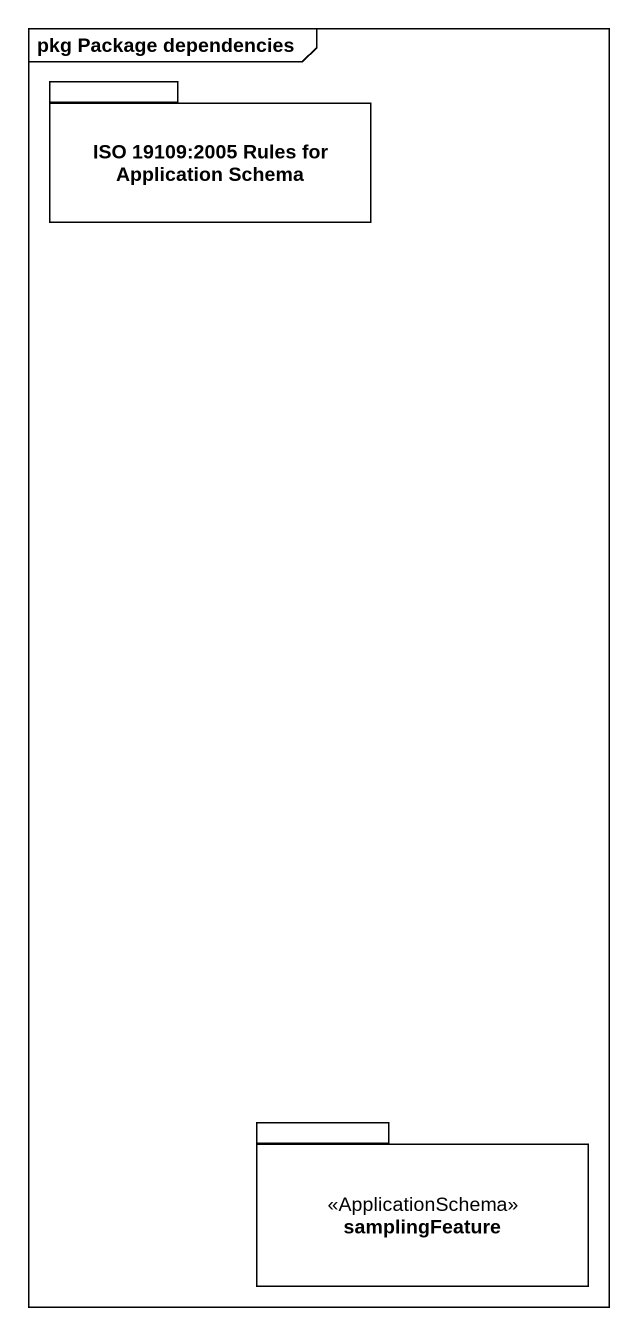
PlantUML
@startuml
mainframe pkg Package dependencies
package "ISO 19109:2005 Rules for Application Schema" as ISO_19109_2005_Rules_for {
}
package samplingFeature <<ApplicationSchema>> {
}
@enduml
